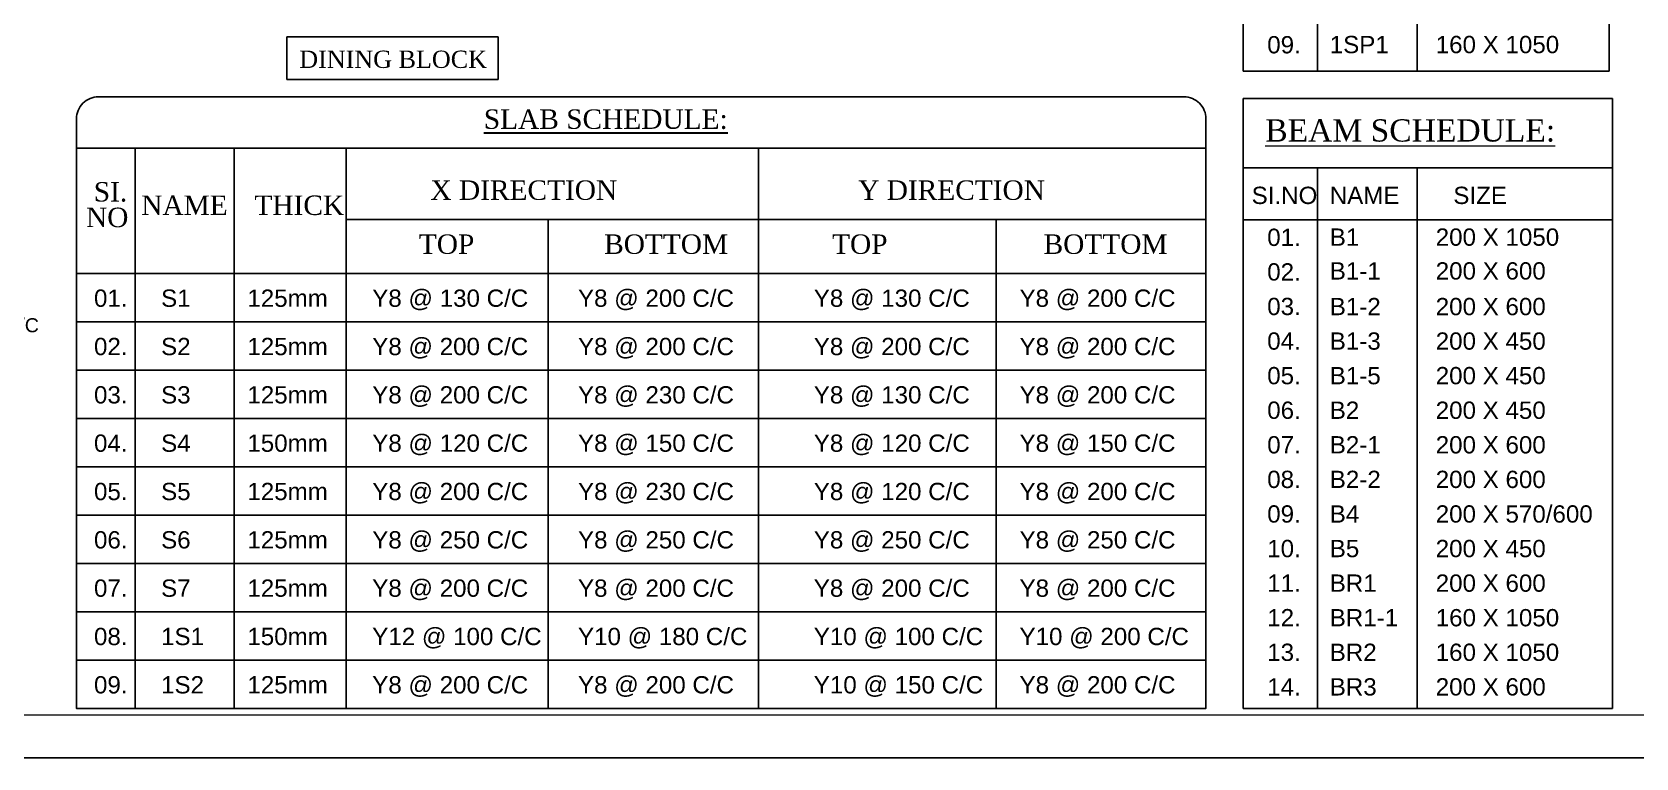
# Model space of a CAD drawing. Header units: inches. Extents: x 278200 to 407749, y -182622 to -96622.
# Drawn here: x 344512 to 381639, y -182622 to -165831 of the extents above; entities that cross this region are included whole.
import ezdxf

# ---------------------------------------------------------------- set-up
doc = ezdxf.new("R2010")
doc.units = ezdxf.units.IN
doc.header["$MEASUREMENT"] = 0
for name, color, linetype in [('1 SHEET', 7, 'Continuous'), ('2', 5, 'Continuous'), ('DIM', 251, 'Continuous'), ('REINFORCEMENT', 3, 'Continuous')]:
    doc.layers.add(name, color=color, linetype=linetype)
for name, color, linetype, lineweight in [('B TXT', 4, 'Continuous', 0), ('JKEC COLHAT', 2, 'Continuous', 20), ('text', 4, 'Continuous', 30)]:
    doc.layers.add(name, color=color, linetype=linetype, lineweight=lineweight)
doc.styles.add('T300', font='sanss___.ttf', dxfattribs={"height": 350})
doc.styles.add('T400', font='romantic.ttf')

msp = doc.modelspace()

# ---------------------------------------------------------------- linework, layer by layer
at = {"layer": '2', "color": 1}
for p, q in [((374270.6, -158116.1), (374270.6, -166733.7)), ((376576.8, -158116.1), (376576.8, -166733.7)), ((346901.5, -168513.6), (346901.5, -181475.4)), ((361326.1, -168513.6), (361326.1, -181475.4)), ((374270.6, -168971), (374270.6, -181475.4)), ((376576.8, -168971), (376576.8, -181475.4)), ((346901.5, -169631.6), (346901.5, -181475.4)), ((361326.1, -169631.6), (361326.1, -181475.4)), ((345538, -172530.9), (371686.3, -172530.9)), ((345538, -173648.9), (371686.3, -173648.9)), ((345538, -174767), (371686.3, -174767)), ((345538, -175885.1), (371686.3, -175885.1)), ((345538, -177003.1), (371686.3, -177003.1)), ((345538, -178121.2), (371686.3, -178121.2)), ((345538, -179239.3), (371686.3, -179239.3)), ((345538, -180357.3), (371686.3, -180357.3)), ((345538, -181475.4), (371686.3, -181475.4))]:
    msp.add_line(p, q, dxfattribs=at)
for points in [[(372550.7, -158116.1), (381019.8, -158116.1), (381019.8, -166733.7), (372550.7, -166733.7)], [(350411.5, -165941.8), (355297.7, -165941.8), (355297.7, -166925.6), (350411.5, -166925.6)], [(381093.6, -168971), (372550.7, -168971), (372550.7, -167370), (381093.6, -167370)], [(345538, -171412.8), (371686.3, -171412.8), (371686.3, -168513.6), (345538, -168513.6)], [(372550.7, -168971), (381093.6, -168971), (381093.6, -181475.4), (372550.7, -181475.4)], [(381093.6, -168971), (372550.7, -168971), (372550.7, -170171.5), (381093.6, -170171.5)], [(345538, -171412.8), (371686.3, -171412.8), (371686.3, -181475.4), (345538, -181475.4)]]:
    msp.add_lwpolyline(points, close=True, dxfattribs=at)
msp.add_lwpolyline([(345538, -168513.6), (371686.3, -168513.6), (371686.3, -167837.2, 0.4142136), (371176.8, -167327.7), (346047.6, -167327.7, 0.4142136), (345538, -167837.2)], format="xyb", close=True, dxfattribs=at)
at = {"layer": 'Defpoints', "ltscale": 0.2}
msp.add_lwpolyline([(278199.9, -182621.9), (400199.9, -182621.9), (400199.9, -96621.9), (278199.9, -96621.9)], close=True, dxfattribs=at)
at = {"layer": 'DIM', "color": 1}
for p, q in [((345538, -168513.6), (371686.3, -168513.6)), ((349192.8, -168513.6), (349192.8, -175885.1)), ((351783.8, -168513.6), (351783.8, -181475.4)), ((349192.8, -169631.6), (349192.8, -181475.4)), ((351783.8, -169631.6), (351783.8, -181475.4)), ((351783.8, -170167.6), (371686.3, -170167.6)), ((356457.8, -170167.6), (356457.8, -181475.4)), ((366827.3, -170167.6), (366827.3, -181475.4))]:
    msp.add_line(p, q, dxfattribs=at)
at = {"layer": 'JKEC COLHAT', "ltscale": 0.2}
msp.add_lwpolyline([(279199.9, -181621.9), (399199.9, -181621.9), (399199.9, -97621.9), (279199.9, -97621.9)], close=True, dxfattribs=at)

# ---------------------------------------------------------------- texts
at = {"layer": '1 SHEET', "color": 4, "ltscale": 7, "style": 'T400'}
msp.add_text('DINING BLOCK', height=400, dxfattribs=at).set_placement((350696.3, -166659.7))
at = {"layer": 'B TXT', "color": 2, "style": 'T300'}
for s, p in [('09.', (373104.3, -166323.4)), ('1SP1', (374551.5, -166318.6)), ('160 X 1050', (377004.7, -166318.6))]:
    msp.add_text(s, height=400, dxfattribs=at).set_placement(p)
at = {"layer": 'B TXT'}
for s, height, style, p in [('%%UBEAM SCHEDULE:', 514.286, 'T400', (373059, -168362.6)), ('SI.NO', 400, 'T300', (372743.5, -169807.7)), ('NAME', 400, 'T300', (374551.5, -169807.7)), ('SIZE', 400, 'T300', (377411.9, -169807.7)), ('01.', 400, 'T300', (373104.3, -170778.3)), ('B1', 400, 'T300', (374551.5, -170773.5)), ('200 X 1050', 400, 'T300', (377004.7, -170773.5)), ('B1-1', 400, 'T300', (374551.5, -171555.3)), ('200 X 600', 400, 'T300', (377004.7, -171555.3)), ('02.', 400, 'T300', (373104.3, -171578.3)), ('03.', 400, 'T300', (373104.3, -172378.3)), ('B1-2', 400, 'T300', (374551.5, -172380.4)), ('200 X 600', 400, 'T300', (377004.7, -172380.4)), ('04.', 400, 'T300', (373104.3, -173178.3)), ('B1-3', 400, 'T300', (374551.5, -173178.3)), ('200 X 450', 400, 'T300', (377004.7, -173178.3)), ('05.', 400, 'T300', (373104.3, -173978.3)), ('B1-5', 400, 'T300', (374551.5, -173978.3)), ('200 X 450', 400, 'T300', (377004.7, -173978.3)), ('06.', 400, 'T300', (373104.3, -174778.3)), ('B2', 400, 'T300', (374551.5, -174778.3)), ('200 X 450', 400, 'T300', (377004.7, -174778.3)), ('07.', 400, 'T300', (373104.3, -175578.3)), ('B2-1', 400, 'T300', (374551.5, -175578.3)), ('200 X 600', 400, 'T300', (377004.7, -175578.3)), ('08.', 400, 'T300', (373104.3, -176378.3)), ('B2-2', 400, 'T300', (374551.5, -176378.3)), ('200 X 600', 400, 'T300', (377004.7, -176378.3)), ('09.', 400, 'T300', (373104.3, -177178.3)), ('B4', 400, 'T300', (374551.5, -177178.3)), ('200 X 570/600', 400, 'T300', (377004.7, -177178.3)), ('10.', 400, 'T300', (373104.3, -177978.3)), ('B5', 400, 'T300', (374551.5, -177978.3)), ('200 X 450', 400, 'T300', (377004.7, -177978.3)), ('11.', 400, 'T300', (373104.3, -178778.3)), ('BR1', 400, 'T300', (374551.5, -178778.3)), ('200 X 600', 400, 'T300', (377004.7, -178778.3)), ('12.', 400, 'T300', (373104.3, -179578.3)), ('BR1-1', 400, 'T300', (374551.5, -179578.3)), ('160 X 1050', 400, 'T300', (377004.7, -179578.3)), ('13.', 400, 'T300', (373104.3, -180378.3)), ('BR2', 400, 'T300', (374551.5, -180378.3)), ('160 X 1050', 400, 'T300', (377004.7, -180378.3)), ('14.', 400, 'T300', (373104.3, -181178.3)), ('BR3', 400, 'T300', (374551.5, -181178.3)), ('200 X 600', 400, 'T300', (377004.7, -181178.3))]:
    msp.add_text(s, height=height, dxfattribs=dict(at, style=style)).set_placement(p)
at = {"layer": 'REINFORCEMENT', "style": 'T300'}
msp.add_text('Y8 @ 150 C/C', height=325, dxfattribs=at).set_placement((341737, -172774.5))
at = {"layer": 'text'}
for s, height, style, p in [('%%USLAB SCHEDULE:', 450, 'T400', (354968.8, -168069)), ('SI.', 450, 'T400', (345939.8, -169750)), ('X DIRECTION', 450, 'T400', (353733.3, -169711.6)), ('Y DIRECTION', 450, 'T400', (363635.3, -169711.6)), ('NAME', 450, 'T400', (347038.8, -170061.4)), ('THICK', 450, 'T400', (349658.8, -170061.4)), ('NO', 450, 'T400', (345759.9, -170342.5)), ('TOP', 450, 'T400', (353465.6, -170961.4)), ('BOTTOM', 450, 'T400', (357754.8, -170961.4)), ('TOP', 450, 'T400', (363030.9, -170961.4)), ('BOTTOM', 450, 'T400', (367927.4, -170961.4)), ('01.', 400, 'T300', (345945.1, -172186.4)), ('S1', 400, 'T300', (347498.1, -172186.4)), ('125mm', 400, 'T300', (349495.1, -172186.4)), ('Y8 @ 130 C/C', 400, 'T300', (352386.1, -172186.4)), ('Y8 @ 200 C/C', 400, 'T300', (357149.1, -172186.4)), ('Y8 @ 130 C/C', 400, 'T300', (362607.4, -172186.4)), ('Y8 @ 200 C/C', 400, 'T300', (367370.4, -172186.4)), ('02.', 400, 'T300', (345945.1, -173304.4)), ('S2', 400, 'T300', (347498.1, -173304.4)), ('125mm', 400, 'T300', (349495.1, -173304.4)), ('Y8 @ 200 C/C', 400, 'T300', (352386.1, -173304.4)), ('Y8 @ 200 C/C', 400, 'T300', (357149.1, -173304.4)), ('Y8 @ 200 C/C', 400, 'T300', (362607.4, -173304.4)), ('Y8 @ 200 C/C', 400, 'T300', (367370.4, -173304.4)), ('03.', 400, 'T300', (345945.1, -174422.5)), ('S3', 400, 'T300', (347498.1, -174422.5)), ('125mm', 400, 'T300', (349495.1, -174422.5)), ('Y8 @ 200 C/C', 400, 'T300', (352386.1, -174422.5)), ('Y8 @ 230 C/C', 400, 'T300', (357149.1, -174422.5)), ('Y8 @ 130 C/C', 400, 'T300', (362607.4, -174422.5)), ('Y8 @ 200 C/C', 400, 'T300', (367370.4, -174422.5)), ('04.', 400, 'T300', (345945.1, -175540.5)), ('S4', 400, 'T300', (347498.1, -175540.5)), ('150mm', 400, 'T300', (349495.1, -175540.5)), ('Y8 @ 120 C/C', 400, 'T300', (352386.1, -175540.5)), ('Y8 @ 150 C/C', 400, 'T300', (357149.1, -175540.5)), ('Y8 @ 120 C/C', 400, 'T300', (362607.4, -175540.5)), ('Y8 @ 150 C/C', 400, 'T300', (367370.4, -175540.5)), ('05.', 400, 'T300', (345945.1, -176658.6)), ('S5', 400, 'T300', (347498.1, -176658.6)), ('125mm', 400, 'T300', (349495.1, -176658.6)), ('Y8 @ 200 C/C', 400, 'T300', (352386.1, -176658.6)), ('Y8 @ 230 C/C', 400, 'T300', (357149.1, -176658.6)), ('Y8 @ 120 C/C', 400, 'T300', (362607.4, -176658.6)), ('Y8 @ 200 C/C', 400, 'T300', (367370.4, -176658.6)), ('06.', 400, 'T300', (345945.1, -177776.7)), ('S6', 400, 'T300', (347498.1, -177776.7)), ('125mm', 400, 'T300', (349495.1, -177776.7)), ('Y8 @ 250 C/C', 400, 'T300', (352386.1, -177776.7)), ('Y8 @ 250 C/C', 400, 'T300', (357149.1, -177776.7)), ('Y8 @ 250 C/C', 400, 'T300', (362607.4, -177776.7)), ('Y8 @ 250 C/C', 400, 'T300', (367370.4, -177776.7)), ('07.', 400, 'T300', (345945.1, -178894.7)), ('S7', 400, 'T300', (347498.1, -178894.7)), ('125mm', 400, 'T300', (349495.1, -178894.7)), ('Y8 @ 200 C/C', 400, 'T300', (352386.1, -178894.7)), ('Y8 @ 200 C/C', 400, 'T300', (357149.1, -178894.7)), ('Y8 @ 200 C/C', 400, 'T300', (362607.4, -178894.7)), ('Y8 @ 200 C/C', 400, 'T300', (367370.4, -178894.7))]:
    msp.add_text(s, height=height, dxfattribs=dict(at, style=style)).set_placement(p)
at = {"layer": 'text', "color": 6, "style": 'T300'}
for s, p in [('08.', (345945.1, -180012.8)), ('1S1', (347498.1, -180012.8)), ('150mm', (349495.1, -180012.8)), ('Y12 @ 100 C/C', (352386.1, -180012.8)), ('Y10 @ 180 C/C', (357149.1, -180012.8)), ('Y10 @ 100 C/C', (362607.4, -180012.8)), ('Y10 @ 200 C/C', (367370.4, -180012.8)), ('09.', (345945.1, -181130.8)), ('1S2', (347498.1, -181130.8)), ('125mm', (349495.1, -181130.8)), ('Y8 @ 200 C/C', (352386.1, -181130.8)), ('Y8 @ 200 C/C', (357149.1, -181130.8)), ('Y10 @ 150 C/C', (362607.4, -181130.8)), ('Y8 @ 200 C/C', (367370.4, -181130.8))]:
    msp.add_text(s, height=400, dxfattribs=at).set_placement(p)

doc.saveas('drawing.dxf')
